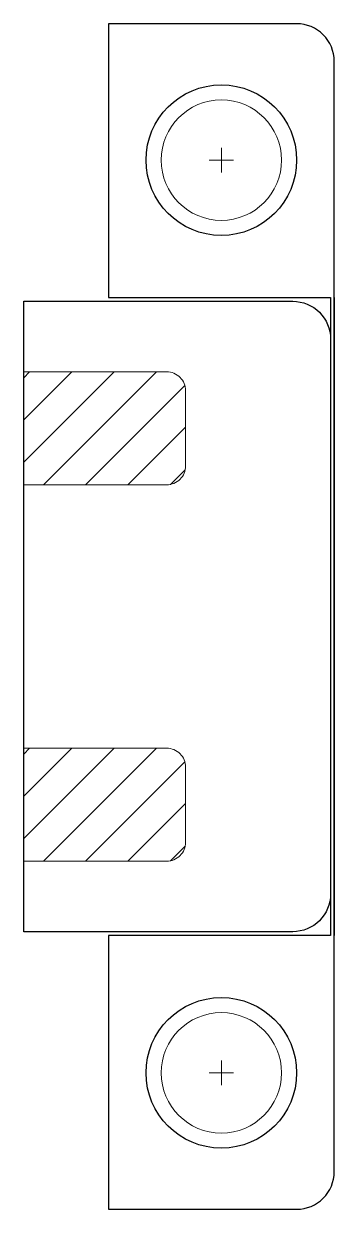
# Model space of a CAD drawing. Header units: millimetres. Extents: x 0 to 16.5, y 0 to 63.
import ezdxf

# ---------------------------------------------------------------- set-up
doc = ezdxf.new("R2010")
doc.units = ezdxf.units.MM
doc.layers.add('0 TĂNG CỨNG', color=7, linetype='Continuous', lineweight=15)

# ---------------------------------------------------------------- blocks, each defined once
blk = doc.blocks.new('BL012-SIDE')
at = {"layer": '0 TĂNG CỨNG'}
h = blk.add_hatch(dxfattribs=at)
h.set_pattern_fill('ANSI31', color=2, scale=0.5, angle=90, style=0)
h.set_pattern_definition([(45, (85097.8119, -23193.5625), (1.122532015, -1.122532015), [])])
edge = h.paths.add_edge_path()
edge.add_line((3.1, 38.499), (-4.5, 38.499))
edge.add_line((-4.5, 38.499), (-4.5, 44.501))
edge.add_line((-4.5, 44.501), (3.1, 44.501))
edge.add_arc((3.1, 43.501), 1, 0, 90, ccw=False)
edge.add_line((4.1, 43.501), (4.1, 39.499))
edge.add_arc((3.1, 39.499), 1, -90, 0, ccw=False)
h = blk.add_hatch(dxfattribs=at)
h.set_pattern_fill('ANSI31', color=2, scale=0.5, angle=90, style=0)
h.set_pattern_definition([(45, (85097.8119, -23213.5625), (1.122532015, -1.122532015), [])])
edge = h.paths.add_edge_path()
edge.add_line((3.1, 18.499), (-4.5, 18.499))
edge.add_line((-4.5, 18.499), (-4.5, 24.501))
edge.add_line((-4.5, 24.501), (3.1, 24.501))
edge.add_arc((3.1, 23.501), 1, 0, 90, ccw=False)
edge.add_line((4.1, 23.501), (4.1, 19.499))
edge.add_arc((3.1, 19.499), 1, -90, 0, ccw=False)
at = {"color": 1}
blk.add_line((12, 48.45), (12, 14.55), dxfattribs=at)
blk.add_lwpolyline([(0, 14.55), (0, 0), (10, 0, 0.414214), (12, 2), (12, 61, 0.414214), (10, 63), (0, 63), (0, 48.45), (11.8, 48.45), (11.8, 14.55)], format="xyb", close=True, dxfattribs=at)
blk.add_lwpolyline([(-4.5, 48.25), (9.8, 48.25, -0.414214), (11.8, 46.25), (11.8, 16.75, -0.414214), (9.8, 14.75), (-4.5, 14.75), (-4.5, 48.25)], format="xyb", dxfattribs=at)
at = {"color": 2}
for centre in [(6, 55.75), (6, 7.25)]:
    blk.add_circle(centre, 4, dxfattribs=at)
at = {"layer": '0 TĂNG CỨNG', "color": 8}
for p, q in [((6, 56.401), (6, 55.099)), ((6.651, 55.75), (5.349, 55.75)), ((6, 7.901), (6, 6.599)), ((6.651, 7.25), (5.349, 7.25))]:
    blk.add_line(p, q, dxfattribs=at)
at = {"layer": '0 TĂNG CỨNG', "color": 2}
for points in [[(3.1, 38.499), (-4.5, 38.499), (-4.5, 44.501), (3.1, 44.501, -0.414214), (4.1, 43.501), (4.1, 39.499, -0.414214)], [(3.1, 18.499), (-4.5, 18.499), (-4.5, 24.501), (3.1, 24.501, -0.414214), (4.1, 23.501), (4.1, 19.499, -0.414214)]]:
    blk.add_lwpolyline(points, format="xyb", close=True, dxfattribs=at)
at = {"layer": '0 TĂNG CỨNG', "color": 61}
for centre in [(6, 55.75), (6, 7.25)]:
    blk.add_circle(centre, 4, dxfattribs=at)
at = {"layer": '0 TĂNG CỨNG', "color": 8}
for centre in [(6, 55.75), (6, 7.25)]:
    blk.add_circle(centre, 3.2, dxfattribs=at)

msp = doc.modelspace()

# ---------------------------------------------------------------- block references
msp.add_blockref('BL012-SIDE', (4.5, 0))

doc.saveas('drawing.dxf')
